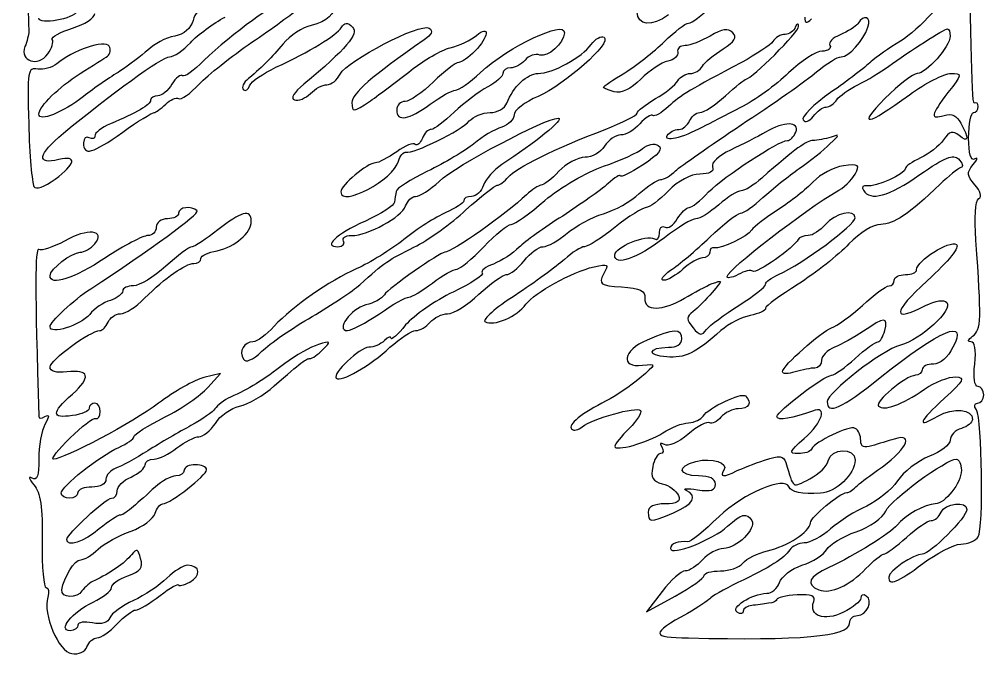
# Model space of a CAD drawing. Extents: x 0 to 69.4, y 0 to 30.3.
# Drawn here: x 47.441 to 50.436, y 16.092 to 18.066 of the extents above; entities that cross this region are included whole.
import ezdxf

# ---------------------------------------------------------------- set-up
doc = ezdxf.new("R2010")
doc.units = 0
doc.header["$MEASUREMENT"] = 0
doc.layers.get('0').update_dxf_attribs({"linetype": 'CONTINUOUS'})

msp = doc.modelspace()

# ---------------------------------------------------------------- linework, layer by layer
at = {"color": 0, "linetype": 'CONTINUOUS'}
for p, q in [((50.0451, 18.0518), (50.0451, 18.0518)), ((49.7587, 17.715), (49.7587, 17.715)), ((47.936, 17.4633), (47.936, 17.4633)), ((48.0663, 16.965), (48.0142, 16.9529)), ((48.0262, 16.9217), (48.0663, 16.965)), ((49.4375, 16.2881), (49.3889, 16.2256)), ((49.3889, 16.2256), (49.4775, 16.2742))]:
    msp.add_line(p, q, dxfattribs=at)
for points in [[(50.4063, 17.8053), (50.3889, 17.7949), (50.3889, 18.9857), (50.4044, 19.0012)], [(47.4413, 18.7547), (47.4517, 18.5343), (47.4707, 18.05), (47.4707, 18.0275)], [(50.3315, 18.1646), (50.3315, 18.1386), (50.2343, 18.0326), (50.1771, 17.9979)], [(48.2728, 18.1229), (48.2415, 18.1229), (48.1026, 18.0222), (48.0142, 17.9372)], [(48.4221, 18.1178), (48.4221, 18.0812), (48.3978, 18.0587), (48.3474, 18.0465)], [(47.62, 18.09), (47.6114, 18.0674), (47.5019, 18.0465), (47.5019, 18.0692)], [(48.0142, 18.1004), (48.0003, 18.1004), (47.9864, 18.0831), (47.9811, 18.0622)], [(48.1635, 17.9944), (48.2258, 18.0361), (48.2918, 18.0847), (48.311, 18.1021)], [(49.4567, 18.0796), (49.4063, 18.0414), (49.3594, 18.0465), (49.3594, 18.0882)], [(49.5192, 18.0535), (49.5296, 18.0535), (49.5608, 18.0778), (49.5886, 18.1056)], [(47.6061, 18.0379), (47.6443, 18.05), (47.6756, 18.0692), (47.6756, 18.0831)], [(47.9811, 18.0622), (47.9742, 18.0379), (47.9533, 18.0187), (47.9239, 18.0136)], [(47.9725, 17.9928), (47.995, 18.0171), (48.0436, 18.0535), (48.0801, 18.0726)], [(48.4411, 18.0396), (48.4515, 18.0569), (48.4603, 18.0569), (48.4758, 18.0414)], [(48.8733, 17.9007), (48.9636, 17.9824), (49.1354, 18.0639), (49.1337, 18.024)], [(49.8803, 18.0726), (49.8803, 18.0518), (49.8854, 18.0518), (49.9011, 18.0674)], [(50.0764, 18.0414), (50.0885, 18.0726), (50.0625, 18.0831), (50.0451, 18.0518)], [(47.4707, 18.0275), (47.4707, 18.0187), (47.4656, 17.9962), (47.4586, 17.9806)], [(47.5436, 18.0032), (47.5401, 18.0101), (47.5679, 18.0257), (47.6061, 18.0379)], [(48.2381, 17.9164), (48.3439, 17.965), (48.4256, 18.0153), (48.4411, 18.0396)], [(48.3474, 18.0465), (48.3214, 18.0414), (48.2814, 18.0153), (48.2606, 17.9893)], [(48.4758, 18.0414), (48.4967, 18.0206), (48.4568, 17.9736), (48.3249, 17.8643)], [(48.4376, 17.8956), (48.4603, 17.9372), (48.6858, 18.0553), (48.7136, 18.0379)], [(48.7136, 18.0379), (48.7275, 18.0292), (48.7224, 18.0187), (48.6981, 18.0014)], [(48.8613, 18.0153), (48.9029, 18.0518), (48.8994, 18.0101), (48.856, 17.9667)], [(49.4444, 17.9962), (49.4757, 18.0275), (49.5104, 18.0535), (49.5192, 18.0535)], [(49.6563, 18.024), (49.6424, 18.0379), (49.6233, 18.0361), (49.5868, 18.0136)], [(49.6979, 17.8799), (49.7153, 17.8799), (49.8629, 18.0275), (49.8611, 18.0431)], [(49.8507, 18.0414), (49.8472, 18.0292), (49.8317, 18.0187), (49.8194, 18.0187)], [(49.8611, 18.0431), (49.8611, 18.0535), (49.856, 18.0535), (49.8507, 18.0414)], [(50.0451, 18.0518), (50.0382, 18.0431), (50.0139, 18.0275), (49.9896, 18.0171)], [(49.9931, 17.9493), (50.0174, 17.9493), (50.0608, 17.9979), (50.0764, 18.0414)], [(50.1406, 17.9199), (50.2031, 17.965), (50.3142, 18.0361), (50.3229, 18.0361)], [(50.3229, 18.0361), (50.3281, 18.0361), (50.3315, 18.0257), (50.3315, 18.0136)], [(47.5297, 17.9581), (47.5419, 17.9754), (47.5489, 17.9962), (47.5436, 18.0032)], [(47.7207, 17.9824), (47.7068, 18.0032), (47.6061, 17.9685), (47.5575, 17.9268)], [(47.9239, 18.0136), (47.8961, 18.0083), (47.8596, 17.9893), (47.8406, 17.9701)], [(48.6981, 18.0014), (48.5349, 17.8886), (48.4742, 17.8347), (48.4742, 17.8069)], [(48.7796, 17.9771), (48.8074, 17.984), (48.8439, 18.0014), (48.8613, 18.0153)], [(49.2569, 18.0101), (49.2831, 17.9928), (49.1354, 17.8625), (49.0522, 17.8261)], [(49.1337, 18.024), (49.1319, 17.991), (49.0817, 17.9458), (49.0574, 17.9546)], [(49.2171, 17.9875), (49.2292, 18.0049), (49.2483, 18.0153), (49.2569, 18.0101)], [(49.5868, 18.0136), (49.559, 17.9979), (49.5243, 17.984), (49.5087, 17.984)], [(49.6268, 17.9736), (49.6632, 17.9962), (49.6701, 18.0101), (49.6563, 18.024)], [(49.8194, 18.0187), (49.8056, 18.0187), (49.7882, 18.0083), (49.7813, 17.9962)], [(49.9896, 18.0171), (49.9671, 18.0083), (49.9532, 17.9944), (49.9583, 17.984)], [(50.1771, 17.9979), (50.1424, 17.9771), (50.1024, 17.9476), (50.085, 17.9337)], [(50.3315, 18.0136), (50.3315, 17.9806), (50.2569, 17.8972), (50.2292, 17.8972)], [(47.4586, 17.9806), (47.4413, 17.9354), (47.5003, 17.9164), (47.5297, 17.9581)], [(47.7156, 17.9511), (47.7242, 17.9581), (47.726, 17.9719), (47.7207, 17.9824)], [(47.8406, 17.9701), (47.8214, 17.9528), (47.7815, 17.9233), (47.7538, 17.9042)], [(47.9082, 17.9493), (47.9221, 17.9493), (47.9499, 17.9685), (47.9725, 17.9928)], [(48.0003, 17.8643), (48.0262, 17.8921), (48.101, 17.9511), (48.1635, 17.9944)], [(48.2606, 17.9893), (48.2224, 17.9442), (48.2015, 17.9233), (48.1531, 17.8817)], [(48.6581, 17.9076), (48.6981, 17.9389), (48.7518, 17.9701), (48.7796, 17.9771)], [(48.856, 17.9667), (48.8369, 17.9476), (48.8143, 17.9319), (48.8057, 17.9319)], [(49.0522, 17.8972), (49.0956, 17.8972), (49.1893, 17.9476), (49.2171, 17.9875)], [(49.3212, 17.899), (49.356, 17.9215), (49.4115, 17.965), (49.4444, 17.9962)], [(49.5087, 17.984), (49.4931, 17.984), (49.4826, 17.9754), (49.4861, 17.9632)], [(49.5625, 17.9199), (49.5694, 17.9319), (49.599, 17.9562), (49.6268, 17.9736)], [(49.7813, 17.9962), (49.7743, 17.9858), (49.7292, 17.9562), (49.684, 17.9319)], [(49.934, 17.9667), (49.9167, 17.9667), (49.8681, 17.9354), (49.8299, 17.899)], [(49.9583, 17.984), (49.9636, 17.9754), (49.9532, 17.9667), (49.934, 17.9667)], [(47.5783, 17.7115), (47.7242, 17.8331), (47.8857, 17.9493), (47.9082, 17.9493)], [(47.6304, 17.8972), (47.6686, 17.9215), (47.7068, 17.9458), (47.7156, 17.9511)], [(48.0142, 17.9372), (47.9829, 17.906), (47.9533, 17.8851), (47.9482, 17.8903)], [(49.0122, 17.9389), (49.0001, 17.925), (48.9793, 17.9146), (48.9671, 17.9146)], [(49.0574, 17.9546), (49.0435, 17.9597), (49.0226, 17.9528), (49.0122, 17.9389)], [(49.4861, 17.9632), (49.4879, 17.9528), (49.474, 17.9389), (49.4549, 17.9354)], [(49.9167, 17.9025), (49.9479, 17.9285), (49.9826, 17.9493), (49.9931, 17.9493)], [(47.4985, 17.9111), (47.4672, 17.9164), (47.4656, 17.906), (47.4707, 17.7411)], [(47.5575, 17.9268), (47.5436, 17.9164), (47.5158, 17.9076), (47.4985, 17.9111)], [(48.1565, 17.859), (48.1617, 17.8729), (48.1981, 17.8972), (48.2381, 17.9164)], [(48.5314, 17.8122), (48.561, 17.8331), (48.6182, 17.8764), (48.6581, 17.9076)], [(48.8057, 17.9319), (48.7969, 17.9319), (48.7606, 17.9042), (48.7275, 17.8712)], [(48.9671, 17.9146), (48.9532, 17.9146), (48.9428, 17.9076), (48.9428, 17.8972)], [(49.4549, 17.9354), (49.4358, 17.9319), (49.3976, 17.906), (49.3715, 17.8799)], [(49.684, 17.9319), (49.5261, 17.8486), (49.4949, 17.8296), (49.4567, 17.7949)], [(49.5243, 17.8972), (49.5382, 17.8972), (49.5556, 17.9076), (49.5625, 17.9199)], [(50.085, 17.9337), (50.0694, 17.9181), (50.0139, 17.8747), (49.9601, 17.8382)], [(50.0451, 17.8625), (50.0746, 17.8764), (50.1163, 17.9025), (50.1406, 17.9199)], [(47.5019, 17.7706), (47.5038, 17.7965), (47.5628, 17.8539), (47.6304, 17.8972)], [(47.7538, 17.9042), (47.7242, 17.8868), (47.6739, 17.8521), (47.6408, 17.8261)], [(47.9482, 17.8903), (47.9429, 17.8956), (47.9274, 17.8851), (47.9151, 17.8643)], [(48.1531, 17.8817), (48.1374, 17.8694), (48.1304, 17.8539), (48.1374, 17.8469)], [(48.396, 17.8625), (48.4099, 17.8625), (48.429, 17.8764), (48.4376, 17.8956)], [(48.7953, 17.8451), (48.8057, 17.8451), (48.8404, 17.8694), (48.8733, 17.9007)], [(48.9428, 17.8972), (48.9428, 17.8886), (48.9219, 17.8694), (48.896, 17.8556)], [(48.955, 17.8053), (48.974, 17.8556), (49.0192, 17.8972), (49.0522, 17.8972)], [(49.2553, 17.8539), (49.2553, 17.8574), (49.2847, 17.8782), (49.3212, 17.899)], [(49.3715, 17.8799), (49.3403, 17.8486), (49.3108, 17.8347), (49.2882, 17.84)], [(49.4861, 17.8747), (49.4931, 17.8868), (49.5104, 17.8972), (49.5243, 17.8972)], [(49.6337, 17.8278), (49.665, 17.8574), (49.6944, 17.8799), (49.6979, 17.8799)], [(49.8299, 17.899), (49.7917, 17.8625), (49.724, 17.8122), (49.6806, 17.7914)], [(49.6824, 17.7376), (49.7796, 17.8018), (49.8854, 17.8747), (49.9167, 17.9025)], [(50.2292, 17.8972), (50.2169, 17.8972), (50.1718, 17.8625), (50.1285, 17.8192)], [(50.2049, 17.8312), (50.2551, 17.8678), (50.3125, 17.8972), (50.3333, 17.8972)], [(50.3333, 17.8972), (50.3697, 17.8972), (50.3697, 17.8956), (50.3246, 17.8382)], [(47.9151, 17.8643), (47.9031, 17.8435), (47.8839, 17.8278), (47.8718, 17.8278)], [(47.936, 17.8192), (47.9429, 17.8139), (47.9725, 17.8347), (48.0003, 17.8643)], [(48.1374, 17.8469), (48.1443, 17.8417), (48.1531, 17.8469), (48.1565, 17.859)], [(48.3249, 17.8643), (48.2936, 17.8382), (48.2832, 17.8192), (48.2953, 17.8157)], [(48.3457, 17.8347), (48.3596, 17.8504), (48.3839, 17.8625), (48.396, 17.8625)], [(48.7275, 17.8712), (48.6928, 17.8382), (48.6529, 17.8104), (48.639, 17.8104)], [(48.896, 17.8556), (48.8682, 17.8417), (48.8231, 17.8053), (48.7918, 17.7775)], [(49.2882, 17.84), (49.2708, 17.8451), (49.2553, 17.8521), (49.2553, 17.8539)], [(49.4167, 17.8192), (49.4462, 17.8365), (49.4792, 17.8608), (49.4861, 17.8747)], [(49.9792, 17.8157), (49.9861, 17.8261), (50.0174, 17.8486), (50.0451, 17.8625)], [(47.6408, 17.8261), (47.5767, 17.7757), (47.5019, 17.7462), (47.5019, 17.7706)], [(47.8718, 17.8278), (47.8596, 17.8278), (47.8492, 17.8226), (47.8492, 17.8139)], [(47.8961, 17.8018), (47.91, 17.8157), (47.9274, 17.8243), (47.936, 17.8192)], [(48.2953, 17.8157), (48.3075, 17.8104), (48.33, 17.8208), (48.3457, 17.8347)], [(48.7171, 17.8018), (48.7501, 17.8261), (48.7849, 17.8451), (48.7953, 17.8451)], [(49.0522, 17.8261), (49.0106, 17.8087), (48.9775, 17.7826), (48.9775, 17.7687)], [(49.3594, 17.774), (49.3594, 17.781), (49.3854, 17.8), (49.4167, 17.8192)], [(49.5539, 17.7757), (49.5678, 17.7757), (49.6025, 17.8), (49.6337, 17.8278)], [(49.9601, 17.8382), (49.9081, 17.8018), (49.8681, 17.7618), (49.875, 17.7532)], [(50.1285, 17.8192), (50.04, 17.7289), (50.0729, 17.7342), (50.2049, 17.8312)], [(50.3246, 17.8382), (50.2708, 17.7671), (50.269, 17.7532), (50.3125, 17.7671)], [(47.8492, 17.8139), (47.8492, 17.8), (47.804, 17.774), (47.7242, 17.7411)], [(47.8596, 17.7757), (47.8649, 17.7757), (47.8804, 17.7879), (47.8961, 17.8018)], [(48.4742, 17.8069), (48.4742, 17.7757), (48.4776, 17.7757), (48.5314, 17.8122)], [(48.639, 17.8104), (48.6251, 17.8104), (48.6131, 17.7983), (48.6131, 17.7844)], [(48.6131, 17.7844), (48.6131, 17.7462), (48.6511, 17.7532), (48.7171, 17.8018)], [(48.9029, 17.7757), (48.9254, 17.7757), (48.9497, 17.7896), (48.955, 17.8053)], [(49.4567, 17.7949), (49.434, 17.774), (49.4132, 17.7618), (49.4081, 17.7671)], [(49.6806, 17.7914), (49.6354, 17.7687), (49.5833, 17.7411), (49.5625, 17.7307)], [(49.9063, 17.7636), (49.9185, 17.781), (49.9358, 17.7931), (49.9462, 17.7931)], [(49.9462, 17.7931), (49.9567, 17.7931), (49.9722, 17.8035), (49.9792, 17.8157)], [(50.4044, 17.7757), (50.4114, 17.7757), (50.4183, 17.7844), (50.4183, 17.7949)], [(50.4183, 17.7949), (50.4183, 17.8035), (50.4132, 17.8087), (50.4063, 17.8053)], [(47.7624, 17.715), (47.8093, 17.7481), (47.8526, 17.7757), (47.8596, 17.7757)], [(48.7918, 17.7775), (48.7606, 17.7481), (48.7293, 17.7237), (48.7206, 17.7237)], [(48.7449, 17.5622), (48.7988, 17.6126), (49.0747, 17.7583), (49.1147, 17.7583)], [(48.8386, 17.7497), (48.8508, 17.7636), (48.8786, 17.7757), (48.9029, 17.7757)], [(48.9775, 17.7687), (48.9775, 17.7549), (48.9601, 17.7376), (48.9393, 17.7307)], [(49.1147, 17.7583), (49.1372, 17.7583), (49.04, 17.6786), (48.9393, 17.6143)], [(49.2604, 17.7237), (49.3143, 17.7446), (49.3594, 17.7671), (49.3594, 17.774)], [(49.4081, 17.7671), (49.4046, 17.7722), (49.3854, 17.7601), (49.3681, 17.7411)], [(49.5226, 17.7497), (49.5278, 17.7636), (49.5417, 17.7757), (49.5539, 17.7757)], [(49.875, 17.7532), (49.8819, 17.7428), (49.8942, 17.7481), (49.9063, 17.7636)], [(50.3125, 17.7671), (50.3368, 17.774), (50.3524, 17.7671), (50.3646, 17.7428)], [(50.3889, 17.6976), (50.3889, 17.7411), (50.3958, 17.7757), (50.4044, 17.7757)], [(47.4707, 17.7411), (47.4725, 17.6439), (47.4811, 17.5571), (47.4864, 17.5467)], [(47.7242, 17.7411), (47.6964, 17.7289), (47.6756, 17.7133), (47.6756, 17.7029)], [(48.6425, 17.6525), (48.665, 17.6474), (48.8143, 17.7203), (48.8386, 17.7497)], [(48.9393, 17.7307), (48.9168, 17.7237), (48.8786, 17.7011), (48.8525, 17.6786)], [(49.3681, 17.7411), (49.3507, 17.7219), (49.3247, 17.7064), (49.309, 17.7064)], [(49.5625, 17.7307), (49.4983, 17.696), (49.441, 17.6837), (49.4532, 17.7046)], [(49.4792, 17.5953), (49.4949, 17.6092), (49.5868, 17.6733), (49.6824, 17.7376)], [(49.4896, 17.7237), (49.5018, 17.7237), (49.5157, 17.7358), (49.5226, 17.7497)], [(49.8525, 17.715), (49.8646, 17.7481), (49.816, 17.7497), (49.7587, 17.715)], [(50.3646, 17.7428), (50.3906, 17.696), (50.3889, 17.6803), (50.3593, 17.7046)], [(47.5644, 17.63), (47.4933, 17.6126), (47.4985, 17.6456), (47.5783, 17.7115)], [(47.6408, 17.6821), (47.6408, 17.6404), (47.6669, 17.6474), (47.7624, 17.715)], [(47.6582, 17.6976), (47.6496, 17.7029), (47.6408, 17.696), (47.6408, 17.6821)], [(47.6756, 17.7029), (47.6756, 17.6942), (47.6686, 17.6925), (47.6582, 17.6976)], [(48.7206, 17.7237), (48.7101, 17.7237), (48.6981, 17.7115), (48.6928, 17.696)], [(48.9601, 17.5761), (48.9828, 17.6039), (49.1025, 17.6629), (49.2604, 17.7237)], [(49.309, 17.7064), (49.2935, 17.7064), (49.2708, 17.6907), (49.2587, 17.6717)], [(49.4532, 17.7046), (49.4601, 17.715), (49.4757, 17.7237), (49.4896, 17.7237)], [(49.7587, 17.715), (49.7344, 17.7011), (49.6858, 17.6768), (49.6493, 17.6594)], [(49.8264, 17.689), (49.8351, 17.689), (49.8456, 17.7011), (49.8525, 17.715)], [(49.9618, 17.6994), (49.9444, 17.6942), (49.9185, 17.689), (49.9063, 17.689)], [(49.9583, 17.6786), (49.9896, 17.7081), (49.9896, 17.7099), (49.9618, 17.6994)], [(50.3593, 17.7046), (50.3403, 17.7203), (50.3299, 17.7185), (50.3107, 17.6907)], [(50.4079, 17.6317), (50.3958, 17.6247), (50.3889, 17.6474), (50.3889, 17.6976)], [(48.6703, 17.6768), (48.665, 17.6837), (48.639, 17.6733), (48.6131, 17.6543)], [(48.6928, 17.696), (48.6858, 17.6803), (48.6772, 17.6717), (48.6703, 17.6768)], [(48.8525, 17.6786), (48.8265, 17.6578), (48.7622, 17.6196), (48.7085, 17.5935)], [(49.2587, 17.6717), (49.2465, 17.6525), (49.2188, 17.6369), (49.1979, 17.6369)], [(49.3768, 17.6647), (49.3924, 17.6768), (49.4132, 17.6821), (49.4254, 17.6733)], [(49.4254, 17.6733), (49.441, 17.6647), (49.4271, 17.6456), (49.3768, 17.6126)], [(49.5817, 17.5293), (49.6303, 17.5779), (49.7986, 17.689), (49.8264, 17.689)], [(49.9063, 17.689), (49.8854, 17.689), (49.8542, 17.6664), (49.7465, 17.5726)], [(49.8629, 17.6022), (49.8958, 17.6247), (49.9393, 17.6594), (49.9583, 17.6786)], [(50.3107, 17.6907), (50.2968, 17.6717), (50.2656, 17.6474), (50.2396, 17.6351)], [(47.5524, 17.5692), (47.6165, 17.6161), (47.6218, 17.6439), (47.5644, 17.63)], [(48.6131, 17.6543), (48.5853, 17.6351), (48.5575, 17.6196), (48.5471, 17.6196)], [(48.6182, 17.6247), (48.6235, 17.6421), (48.6339, 17.6543), (48.6425, 17.6525)], [(49.2553, 17.6092), (49.3074, 17.6265), (49.3629, 17.6525), (49.3768, 17.6647)], [(49.6493, 17.6594), (49.6129, 17.6421), (49.5886, 17.6196), (49.5938, 17.6074)], [(50.2378, 17.5831), (50.3142, 17.6369), (50.3419, 17.6474), (50.3576, 17.6317)], [(50.4028, 17.6143), (50.4167, 17.63), (50.4183, 17.6386), (50.4079, 17.6317)], [(48.4394, 17.5293), (48.4394, 17.4807), (48.6043, 17.5675), (48.6182, 17.6247)], [(48.5471, 17.6196), (48.5228, 17.6196), (48.4394, 17.5501), (48.4394, 17.5293)], [(48.9393, 17.6143), (48.915, 17.5987), (48.889, 17.5692), (48.8821, 17.5501)], [(49.0731, 17.5032), (49.1215, 17.5432), (49.2032, 17.5918), (49.2553, 17.6092)], [(49.1979, 17.6369), (49.1754, 17.6369), (49.1389, 17.6178), (49.1164, 17.5935)], [(49.3768, 17.6126), (49.3386, 17.5883), (49.3074, 17.5726), (49.3074, 17.5796)], [(49.5938, 17.6074), (49.599, 17.5918), (49.5851, 17.5849), (49.5539, 17.5849)], [(50, 17.6108), (49.9706, 17.6057), (49.9289, 17.5849), (49.9063, 17.5606)], [(50.0365, 17.5849), (50.0521, 17.6143), (50.0486, 17.6161), (50, 17.6108)], [(50.2396, 17.6351), (50.2135, 17.6231), (50.1926, 17.6092), (50.1926, 17.6022)], [(50.3576, 17.6317), (50.3697, 17.6196), (50.3732, 17.6074), (50.3646, 17.6057)], [(50.4079, 17.5518), (50.3836, 17.5796), (50.3819, 17.5883), (50.4028, 17.6143)], [(48.7085, 17.5935), (48.6564, 17.5675), (48.6113, 17.5397), (48.6113, 17.531)], [(49.1164, 17.5935), (49.0939, 17.5692), (49.0696, 17.5501), (49.0608, 17.5501)], [(49.3074, 17.5796), (49.3074, 17.5849), (49.29, 17.5744), (49.2692, 17.5553)], [(49.4324, 17.5675), (49.4428, 17.5675), (49.4636, 17.5796), (49.4792, 17.5953)], [(49.5539, 17.5849), (49.5261, 17.5849), (49.4879, 17.564), (49.4567, 17.5328)], [(49.75, 17.5119), (49.7796, 17.5379), (49.8299, 17.5796), (49.8629, 17.6022)], [(49.9775, 17.5293), (50, 17.5414), (50.0261, 17.5657), (50.0365, 17.5849)], [(50.0625, 17.5344), (50.0833, 17.4997), (50.1406, 17.5154), (50.2378, 17.5831)], [(50.1926, 17.6022), (50.1926, 17.5849), (50.1007, 17.5432), (50.0729, 17.5483)], [(50.3646, 17.6057), (50.3558, 17.6022), (50.3264, 17.5779), (50.3003, 17.5536)], [(47.4864, 17.5467), (47.4933, 17.5362), (47.5176, 17.5432), (47.5524, 17.5692)], [(48.6719, 17.5154), (48.6842, 17.5154), (48.7171, 17.5362), (48.7449, 17.5622)], [(48.8282, 17.4737), (48.8751, 17.5154), (48.9185, 17.5501), (48.9254, 17.5501)], [(48.8821, 17.5501), (48.8768, 17.531), (48.8594, 17.5154), (48.8456, 17.5154)], [(48.9254, 17.5501), (48.9324, 17.5501), (48.9481, 17.5622), (48.9601, 17.5761)], [(49.0608, 17.5501), (49.0539, 17.5501), (49.0331, 17.5362), (49.0157, 17.5206)], [(49.2692, 17.5553), (49.2465, 17.5344), (49.184, 17.4911), (49.1285, 17.4546)], [(49.3664, 17.524), (49.3924, 17.5483), (49.4219, 17.5675), (49.4324, 17.5675)], [(49.7465, 17.5726), (49.7222, 17.5501), (49.6928, 17.5328), (49.6824, 17.5328)], [(49.9063, 17.5606), (49.8854, 17.5379), (49.8368, 17.4997), (49.7969, 17.4737)], [(50.0729, 17.5483), (50.0608, 17.5501), (50.0556, 17.5449), (50.0625, 17.5344)], [(50.3003, 17.5536), (50.2031, 17.4599), (50.1563, 17.4286), (50.1163, 17.4286)], [(50.4201, 17.5085), (50.4306, 17.5154), (50.4271, 17.531), (50.4079, 17.5518)], [(48.6113, 17.531), (48.6096, 17.5224), (48.6078, 17.5067), (48.6061, 17.4981)], [(49.0157, 17.5206), (48.955, 17.4615), (48.7831, 17.3418), (48.7622, 17.3418)], [(49.2553, 17.4615), (49.29, 17.4719), (49.3403, 17.4997), (49.3664, 17.524)], [(49.4567, 17.5328), (49.4289, 17.5032), (49.3976, 17.4807), (49.3872, 17.4807)], [(49.5208, 17.4807), (49.5278, 17.4807), (49.5556, 17.5015), (49.5817, 17.5293)], [(49.6824, 17.5328), (49.6719, 17.5328), (49.6407, 17.5136), (49.6129, 17.4893)], [(49.6389, 17.2671), (49.6407, 17.2879), (49.8872, 17.4789), (49.9775, 17.5293)], [(47.9933, 17.4703), (47.976, 17.4876), (47.936, 17.4824), (47.936, 17.4633)], [(48.6061, 17.4981), (48.6061, 17.4876), (48.5644, 17.4615), (48.5158, 17.439)], [(48.6408, 17.4858), (48.646, 17.5015), (48.6599, 17.5154), (48.6719, 17.5154)], [(48.8212, 17.5015), (48.8212, 17.4946), (48.7953, 17.4789), (48.7657, 17.465)], [(48.8456, 17.5154), (48.8317, 17.5154), (48.8212, 17.5101), (48.8212, 17.5015)], [(48.9689, 17.4286), (48.9793, 17.4286), (49.0261, 17.4615), (49.0731, 17.5032)], [(49.6129, 17.4893), (49.5851, 17.465), (49.5539, 17.446), (49.5417, 17.446)], [(49.6806, 17.4633), (49.691, 17.4633), (49.7222, 17.4858), (49.75, 17.5119)], [(50.4114, 17.38), (50.4063, 17.4494), (50.4097, 17.5015), (50.4201, 17.5085)], [(47.6635, 17.2289), (47.8475, 17.3487), (48.0019, 17.4615), (47.9933, 17.4703)], [(47.936, 17.4633), (47.936, 17.4546), (47.9204, 17.446), (47.9012, 17.446)], [(48.1617, 17.439), (48.1617, 17.4772), (48.1288, 17.4685), (48.0575, 17.4112)], [(48.4724, 17.3939), (48.5244, 17.3939), (48.6286, 17.4511), (48.6408, 17.4858)], [(48.7657, 17.465), (48.7344, 17.4511), (48.6754, 17.4147), (48.6356, 17.3817)], [(48.6668, 17.3574), (48.7101, 17.38), (48.7831, 17.4303), (48.8282, 17.4737)], [(49.1424, 17.4008), (49.1685, 17.4233), (49.2188, 17.4511), (49.2553, 17.4615)], [(49.3872, 17.4807), (49.3768, 17.4807), (49.3333, 17.4529), (49.2917, 17.4199)], [(49.4844, 17.446), (49.4965, 17.465), (49.5122, 17.4807), (49.5208, 17.4807)], [(49.5851, 17.3886), (49.6285, 17.4303), (49.6719, 17.4633), (49.6806, 17.4633)], [(49.7969, 17.4737), (49.7587, 17.4494), (49.7222, 17.4217), (49.7153, 17.4112)], [(50.0365, 17.4494), (50.0365, 17.4772), (49.974, 17.4633), (49.9444, 17.4286)], [(47.9012, 17.446), (47.8822, 17.446), (47.8665, 17.4337), (47.8665, 17.4199)], [(48.0558, 17.3469), (48.1114, 17.3592), (48.1617, 17.4008), (48.1617, 17.439)], [(48.5158, 17.439), (48.4221, 17.3956), (48.3839, 17.3592), (48.4307, 17.3592)], [(48.8837, 17.3592), (48.9203, 17.3974), (48.9585, 17.4286), (48.9689, 17.4286)], [(49.1285, 17.4546), (49.0731, 17.4199), (49.0106, 17.3747), (48.9932, 17.3574)], [(49.5417, 17.446), (49.5313, 17.446), (49.4861, 17.4199), (49.4444, 17.3869)], [(49.4462, 17.4199), (49.4549, 17.4147), (49.4722, 17.4251), (49.4844, 17.446)], [(49.7986, 17.2724), (49.875, 17.3071), (50.0365, 17.4268), (50.0365, 17.4494)], [(49.9444, 17.4286), (49.9289, 17.4094), (49.9046, 17.3939), (49.8907, 17.3939)], [(50.1163, 17.4286), (50.0919, 17.4286), (50.0521, 17.4025), (50.0174, 17.3678)], [(47.6756, 17.3678), (47.7121, 17.4112), (47.6531, 17.4182), (47.5818, 17.3765)], [(47.8665, 17.4199), (47.8665, 17.406), (47.8544, 17.3939), (47.8406, 17.3939)], [(48.0575, 17.4112), (48.0211, 17.3835), (47.9846, 17.3592), (47.9776, 17.3592)], [(49.0678, 17.3592), (49.0817, 17.3592), (49.1147, 17.3782), (49.1424, 17.4008)], [(49.2917, 17.4199), (49.25, 17.3869), (49.2067, 17.3592), (49.1962, 17.3592)], [(49.29, 17.3331), (49.29, 17.3574), (49.3889, 17.399), (49.4132, 17.3835)], [(49.4132, 17.3835), (49.4219, 17.3782), (49.4289, 17.3869), (49.4289, 17.4025)], [(49.4289, 17.4025), (49.4289, 17.4182), (49.4358, 17.4251), (49.4462, 17.4199)], [(49.7153, 17.4112), (49.7032, 17.3904), (49.6199, 17.3522), (49.599, 17.3557)], [(47.5818, 17.3765), (47.5454, 17.3574), (47.5107, 17.3453), (47.5019, 17.3504)], [(47.6304, 17.3418), (47.6426, 17.3418), (47.6635, 17.3539), (47.6756, 17.3678)], [(47.8406, 17.3939), (47.8249, 17.3939), (47.7658, 17.3626), (47.7086, 17.3244)], [(48.4307, 17.3592), (48.4464, 17.3592), (48.4533, 17.3678), (48.4481, 17.3765)], [(48.4481, 17.3765), (48.4429, 17.3869), (48.4533, 17.3939), (48.4724, 17.3939)], [(48.6356, 17.3817), (48.5957, 17.3504), (48.5297, 17.3087), (48.4897, 17.2914)], [(49.4444, 17.3869), (49.3576, 17.321), (49.29, 17.2983), (49.29, 17.3331)], [(49.4636, 17.2862), (49.4879, 17.3018), (49.5435, 17.3487), (49.5851, 17.3886)], [(49.8594, 17.3817), (49.849, 17.3574), (49.7292, 17.274), (49.7188, 17.2828)], [(49.8907, 17.3939), (49.8768, 17.3939), (49.8629, 17.3886), (49.8594, 17.3817)], [(50.0174, 17.3678), (49.9844, 17.3331), (49.9132, 17.2775), (49.8594, 17.2428)], [(50.2274, 17.2879), (50.2274, 17.3157), (50.3299, 17.38), (50.3507, 17.3661)], [(50.401, 17.0814), (50.4288, 17.0987), (50.4288, 17.1351), (50.4114, 17.38)], [(47.5019, 17.3504), (47.4899, 17.3574), (47.4899, 17.2289), (47.5019, 16.8331)], [(47.5367, 17.2689), (47.5367, 17.2897), (47.6044, 17.3418), (47.6304, 17.3418)], [(47.9776, 17.3592), (47.969, 17.3592), (47.9325, 17.3314), (47.8961, 17.2983)], [(48.0054, 17.3226), (48.0054, 17.3314), (48.0281, 17.3418), (48.0558, 17.3469)], [(48.4985, 17.2411), (48.5749, 17.3106), (48.5887, 17.3192), (48.6668, 17.3574)], [(48.7622, 17.3418), (48.7467, 17.3418), (48.5869, 17.2289), (48.5749, 17.2099)], [(48.8004, 17.2897), (48.8092, 17.2897), (48.8474, 17.321), (48.8837, 17.3592)], [(48.9932, 17.3574), (48.974, 17.3383), (48.9393, 17.3157), (48.9133, 17.3053)], [(49.0087, 17.3157), (49.0279, 17.34), (49.0539, 17.3592), (49.0678, 17.3592)], [(49.1962, 17.3592), (49.1858, 17.3592), (49.1581, 17.3418), (49.1337, 17.3192)], [(49.5851, 17.3418), (49.5851, 17.3331), (49.5747, 17.3244), (49.5625, 17.3244)], [(49.599, 17.3557), (49.5903, 17.3574), (49.5851, 17.3522), (49.5851, 17.3418)], [(50.3507, 17.3661), (50.3628, 17.3592), (50.3281, 17.3157), (50.2604, 17.2532)], [(47.7086, 17.3244), (47.6114, 17.2601), (47.5367, 17.2358), (47.5367, 17.2689)], [(47.9829, 17.3071), (47.995, 17.3071), (48.0054, 17.314), (48.0054, 17.3226)], [(48.9532, 17.2724), (48.9654, 17.2724), (48.9897, 17.2914), (49.0087, 17.3157)], [(49.1337, 17.3192), (49.1094, 17.2983), (49.0418, 17.2481), (48.981, 17.2081)], [(49.5625, 17.3244), (49.5504, 17.3244), (49.5226, 17.3087), (49.5018, 17.2897)], [(47.8961, 17.2983), (47.8596, 17.2654), (47.8144, 17.2376), (47.7954, 17.2376)], [(47.8301, 17.1994), (47.8961, 17.2636), (47.9568, 17.3071), (47.9829, 17.3071)], [(48.4897, 17.2914), (48.4012, 17.2515), (48.2918, 17.1751), (48.2328, 17.1126)], [(48.724, 17.2462), (48.7553, 17.2706), (48.79, 17.2897), (48.8004, 17.2897)], [(48.9133, 17.3053), (48.889, 17.2967), (48.8733, 17.2844), (48.8786, 17.2775)], [(49.014, 17.1803), (49.0418, 17.2168), (49.1563, 17.281), (49.2257, 17.2967)], [(49.2257, 17.2967), (49.2708, 17.3071), (49.2726, 17.3053), (49.2553, 17.274)], [(49.4428, 17.255), (49.4306, 17.255), (49.4393, 17.2689), (49.4636, 17.2862)], [(49.5018, 17.2897), (49.481, 17.2706), (49.4549, 17.255), (49.4428, 17.255)], [(49.7188, 17.2828), (49.7136, 17.2879), (49.6928, 17.2844), (49.6736, 17.2724)], [(50.1926, 17.2724), (50.2118, 17.2724), (50.2274, 17.2793), (50.2274, 17.2879)], [(48.8786, 17.2775), (48.8856, 17.2724), (48.8439, 17.2446), (48.7883, 17.2185)], [(48.8682, 17.2115), (48.9029, 17.2446), (48.9428, 17.2724), (48.9532, 17.2724)], [(49.2553, 17.274), (49.2396, 17.2428), (49.2449, 17.2393), (49.3108, 17.2342)], [(49.5921, 17.2446), (49.6268, 17.2567), (49.6268, 17.2567), (49.5921, 17.2168)], [(49.6736, 17.2724), (49.6528, 17.2619), (49.6372, 17.2601), (49.6389, 17.2671)], [(49.7587, 17.2428), (49.7587, 17.2497), (49.7761, 17.2636), (49.7986, 17.2724)], [(50.1424, 17.2376), (50.151, 17.2376), (50.1579, 17.2462), (50.1579, 17.255)], [(50.2604, 17.2532), (50.151, 17.1543), (50.1493, 17.1212), (50.2551, 17.1768)], [(50.1579, 17.255), (50.1579, 17.2654), (50.1736, 17.2724), (50.1926, 17.2724)], [(47.5367, 17.1108), (47.5367, 17.1247), (47.6096, 17.1942), (47.6635, 17.2289)], [(47.7624, 17.2219), (47.7624, 17.2133), (47.745, 17.1994), (47.7242, 17.1925)], [(47.7954, 17.2376), (47.7781, 17.2376), (47.7624, 17.2307), (47.7624, 17.2219)], [(48.3508, 17.1421), (48.4117, 17.1786), (48.4776, 17.2219), (48.4985, 17.2411)], [(48.7883, 17.2185), (48.7328, 17.1925), (48.6668, 17.1456), (48.6408, 17.1161)], [(48.6511, 17.2029), (48.6599, 17.2029), (48.6928, 17.2219), (48.724, 17.2462)], [(49.3108, 17.2342), (49.3699, 17.2307), (49.3854, 17.2219), (49.3837, 17.1994)], [(49.5069, 17.1994), (49.5365, 17.2168), (49.5747, 17.2376), (49.5921, 17.2446)], [(49.6754, 17.1768), (49.7222, 17.2064), (49.7587, 17.2342), (49.7587, 17.2428)], [(49.8594, 17.2428), (49.8039, 17.2081), (49.7587, 17.1751), (49.7587, 17.1682)], [(50.059, 17.1768), (50.0954, 17.2099), (50.1319, 17.2376), (50.1424, 17.2376)], [(47.7242, 17.1925), (47.7033, 17.1872), (47.6739, 17.1664), (47.66, 17.149)], [(47.7554, 17.1508), (47.7711, 17.1508), (47.804, 17.1717), (47.8301, 17.1994)], [(48.5749, 17.2099), (48.5679, 17.1976), (48.5418, 17.1837), (48.5175, 17.1786)], [(48.5592, 17.1508), (48.6008, 17.1803), (48.6425, 17.2029), (48.6511, 17.2029)], [(48.771, 17.1508), (48.79, 17.1508), (48.8335, 17.1786), (48.8682, 17.2115)], [(48.981, 17.2081), (48.9203, 17.1699), (48.8786, 17.1317), (48.8872, 17.1265)], [(49.3837, 17.1994), (49.3803, 17.1578), (49.4393, 17.1594), (49.5069, 17.1994)], [(49.5921, 17.2168), (49.5747, 17.196), (49.5469, 17.1682), (49.5331, 17.1578)], [(50.2551, 17.1768), (50.2882, 17.1925), (50.3107, 17.196), (50.3211, 17.1856)], [(48.5175, 17.1786), (48.4707, 17.1664), (48.4221, 17.0987), (48.4603, 17.0987)], [(48.8872, 17.1265), (48.9133, 17.1108), (48.9879, 17.1421), (49.014, 17.1803)], [(49.5747, 17.1022), (49.5851, 17.1143), (49.6303, 17.149), (49.6754, 17.1768)], [(49.7587, 17.1682), (49.7587, 17.1612), (49.7379, 17.1508), (49.7101, 17.1456)], [(49.9636, 17.1074), (49.9792, 17.1126), (50.0226, 17.1439), (50.059, 17.1768)], [(50.3211, 17.1856), (50.3419, 17.1647), (50.2396, 17.0692), (50.1771, 17.0536)], [(47.66, 17.149), (47.6304, 17.1143), (47.5367, 17.0849), (47.5367, 17.1108)], [(47.7172, 17.1247), (47.7225, 17.1386), (47.7399, 17.1508), (47.7554, 17.1508)], [(48.1946, 17.0344), (48.2189, 17.0587), (48.2901, 17.1074), (48.3508, 17.1421)], [(48.4603, 17.0987), (48.4724, 17.0987), (48.5175, 17.1231), (48.5592, 17.1508)], [(48.7171, 17.1247), (48.7293, 17.1386), (48.7536, 17.1508), (48.771, 17.1508)], [(49.5331, 17.1578), (49.5122, 17.1404), (49.5122, 17.1335), (49.5331, 17.1074)], [(49.7101, 17.1456), (49.684, 17.1404), (49.6442, 17.1196), (49.6199, 17.0987)], [(50.1285, 17.0987), (50.1389, 17.1421), (50.1285, 17.1421), (50.0625, 17.0969)], [(50.1146, 16.9529), (50.3038, 17.1039), (50.3889, 17.1386), (50.3403, 17.0467)], [(47.5367, 16.9858), (47.5367, 17.0067), (47.6617, 17.0987), (47.6913, 17.0987)], [(47.6913, 17.0987), (47.6999, 17.0987), (47.7103, 17.1108), (47.7172, 17.1247)], [(48.2328, 17.1126), (48.2085, 17.0849), (48.179, 17.064), (48.1669, 17.064)], [(48.5922, 17.0467), (48.6235, 17.0744), (48.6599, 17.0987), (48.6719, 17.0987)], [(48.6408, 17.1161), (48.6165, 17.0865), (48.5957, 17.0675), (48.5957, 17.0744)], [(48.6719, 17.0987), (48.6858, 17.0987), (48.705, 17.1108), (48.7171, 17.1247)], [(49.4983, 17.0726), (49.4983, 17.1057), (49.474, 17.1057), (49.3907, 17.0692)], [(49.6199, 17.0987), (49.5417, 17.0293), (49.5069, 17.0119), (49.4514, 17.0171)], [(49.5331, 17.1074), (49.5539, 17.0831), (49.5608, 17.0814), (49.5747, 17.1022)], [(49.8108, 16.9703), (49.8108, 16.9893), (49.9306, 17.0953), (49.9636, 17.1074)], [(50.1076, 17.064), (50.1146, 17.064), (50.1232, 17.0796), (50.1285, 17.0987)], [(48.5957, 17.0744), (48.5957, 17.0831), (48.5869, 17.0796), (48.5749, 17.0675)], [(49.3907, 17.0692), (49.3143, 17.0362), (49.3056, 16.9824), (49.3768, 16.9911)], [(49.4567, 17.0467), (49.4826, 17.0467), (49.4983, 17.0571), (49.4983, 17.0726)], [(50.0625, 17.0969), (50.0347, 17.0779), (49.9931, 17.0553), (49.9722, 17.0467)], [(50.3958, 17.064), (50.3836, 17.064), (50.3871, 17.071), (50.401, 17.0814)], [(48.1669, 17.064), (48.1392, 17.064), (48.1218, 17.0344), (48.1374, 17.0101)], [(48.37, 17.0553), (48.3457, 17.0483), (48.2988, 17.0224), (48.2658, 16.9962)], [(48.3439, 17.0119), (48.3508, 17.0119), (48.3682, 17.024), (48.3839, 17.0397)], [(48.3839, 17.0397), (48.4099, 17.0657), (48.4082, 17.0675), (48.37, 17.0553)], [(48.5262, 17.0467), (48.4985, 17.0467), (48.4117, 16.965), (48.4256, 16.9511)], [(48.4256, 16.9511), (48.4394, 16.9372), (48.5314, 16.9893), (48.5922, 17.0467)], [(48.5749, 17.0675), (48.5626, 17.0553), (48.5418, 17.0467), (48.5262, 17.0467)], [(49.4514, 17.0171), (49.3889, 17.0206), (49.3924, 17.0467), (49.4567, 17.0467)], [(49.9722, 17.0467), (49.9497, 17.0379), (49.9324, 17.0189), (49.9324, 17.0067)], [(50.1771, 17.0536), (50.1197, 17.0379), (49.9497, 16.906), (49.9497, 16.8782)], [(50.0365, 17.0119), (50.0676, 17.0414), (50.1007, 17.064), (50.1076, 17.064)], [(50.3403, 17.0467), (50.3246, 17.0154), (50.3003, 16.9946), (50.2794, 16.9946)], [(50.4079, 16.9946), (50.4132, 17.0397), (50.4079, 17.064), (50.3958, 17.064)], [(48.1374, 17.0101), (48.1443, 16.9981), (48.1651, 17.0067), (48.1946, 17.0344)], [(48.2328, 16.9268), (48.3179, 17.0015), (48.3318, 17.0119), (48.3439, 17.0119)], [(49.9636, 16.9599), (49.9722, 16.9599), (50.0053, 16.9842), (50.0365, 17.0119)], [(47.5887, 16.9703), (47.5558, 16.9668), (47.5367, 16.9719), (47.5367, 16.9858)], [(47.6061, 16.9008), (47.6651, 16.9546), (47.66, 16.9789), (47.5887, 16.9703)], [(48.2658, 16.9962), (48.1981, 16.9442), (48.1531, 16.9164), (48.0975, 16.8921)], [(49.3768, 16.9911), (49.4201, 16.9962), (49.4201, 16.9946), (49.3681, 16.9511)], [(49.9115, 16.9824), (49.8993, 16.9824), (49.8715, 16.9772), (49.8507, 16.9703)], [(49.9324, 17.0067), (49.9324, 16.9928), (49.9219, 16.9824), (49.9115, 16.9824)], [(50.2794, 16.9946), (50.2604, 16.9946), (50.2447, 16.9876), (50.2447, 16.9772)], [(50.4183, 16.9251), (50.4063, 16.9251), (50.4028, 16.9529), (50.4079, 16.9946)], [(48.0142, 16.9529), (47.9864, 16.946), (47.9221, 16.9094), (47.8735, 16.8731)], [(49.3681, 16.9511), (49.3403, 16.9268), (49.2935, 16.8956), (49.2639, 16.88)], [(49.7935, 16.8314), (49.7951, 16.8487), (49.941, 16.9599), (49.9636, 16.9599)], [(49.8507, 16.9703), (49.8282, 16.9633), (49.8108, 16.9633), (49.8108, 16.9703)], [(49.9497, 16.8782), (49.9497, 16.8365), (49.9931, 16.8557), (50.1146, 16.9529)], [(50.2239, 16.9599), (50.1926, 16.9581), (50.0954, 16.8765), (50.1093, 16.8643)], [(50.2447, 16.9772), (50.2447, 16.9685), (50.2343, 16.9599), (50.2239, 16.9599)], [(50.2517, 16.9164), (50.2847, 16.939), (50.3281, 16.9564), (50.3489, 16.9546)], [(50.3489, 16.9546), (50.3785, 16.9529), (50.375, 16.9442), (50.3142, 16.8886)], [(47.8926, 16.8296), (47.9447, 16.8557), (48.0054, 16.8974), (48.0262, 16.9217)], [(48.1253, 16.8643), (48.1512, 16.8696), (48.1999, 16.8974), (48.2328, 16.9268)], [(50.4357, 16.899), (50.4357, 16.9129), (50.4271, 16.9251), (50.4183, 16.9251)], [(47.6061, 16.8349), (47.5401, 16.8244), (47.5401, 16.8435), (47.6061, 16.9008)], [(48.0975, 16.8921), (48.0783, 16.8835), (48.0558, 16.8661), (48.0489, 16.8557)], [(49.5643, 16.8331), (49.5817, 16.8592), (49.684, 16.9078), (49.6962, 16.8956)], [(49.6962, 16.8956), (49.7171, 16.8747), (49.7067, 16.8557), (49.6736, 16.8557)], [(50.1093, 16.8643), (50.125, 16.8469), (50.1806, 16.8678), (50.2517, 16.9164)], [(50.3142, 16.8886), (50.2326, 16.814), (50.2257, 16.7932), (50.2933, 16.8331)], [(50.4167, 16.8731), (50.4271, 16.8731), (50.4357, 16.8851), (50.4357, 16.899)], [(47.8735, 16.8731), (47.7936, 16.8122), (47.5801, 16.6994), (47.5471, 16.6994)], [(47.6756, 16.8731), (47.6669, 16.8731), (47.6582, 16.8661), (47.6582, 16.8574)], [(47.6929, 16.8469), (47.6929, 16.8608), (47.686, 16.8731), (47.6756, 16.8731)], [(48.0506, 16.8106), (48.0644, 16.8349), (48.0992, 16.8574), (48.1253, 16.8643)], [(49.2639, 16.88), (49.1893, 16.8435), (49.1424, 16.8053), (49.1563, 16.7932)], [(49.1893, 16.8001), (49.2206, 16.8244), (49.3576, 16.8643), (49.3699, 16.8504)], [(49.8785, 16.7637), (49.9358, 16.814), (49.9514, 16.8678), (49.9046, 16.8487)], [(50.2933, 16.8331), (50.3419, 16.8608), (50.401, 16.8557), (50.401, 16.8226)], [(50.4132, 16.8522), (50.4044, 16.8643), (50.4063, 16.8731), (50.4167, 16.8731)], [(47.5019, 16.8331), (47.5019, 16.8244), (47.5107, 16.8244), (47.5211, 16.8314)], [(47.5211, 16.8314), (47.535, 16.84), (47.535, 16.8331), (47.5211, 16.8071)], [(47.6582, 16.8574), (47.6582, 16.8487), (47.6357, 16.8383), (47.6061, 16.8349)], [(47.679, 16.8261), (47.686, 16.8226), (47.6929, 16.8331), (47.6929, 16.8469)], [(47.7971, 16.7689), (47.7971, 16.7758), (47.8406, 16.8036), (47.8926, 16.8296)], [(48.0489, 16.8557), (48.0436, 16.8469), (48.0089, 16.8226), (47.9742, 16.8036)], [(49.3699, 16.8504), (49.375, 16.8453), (49.3594, 16.8192), (49.3351, 16.795)], [(49.5192, 16.8122), (49.5382, 16.814), (49.559, 16.8226), (49.5643, 16.8331)], [(49.6199, 16.8296), (49.6076, 16.8157), (49.5921, 16.8071), (49.5851, 16.8122)], [(49.6736, 16.8557), (49.6563, 16.8557), (49.6319, 16.8435), (49.6199, 16.8296)], [(49.9046, 16.8487), (49.8438, 16.8261), (49.7935, 16.8175), (49.7935, 16.8314)], [(50.4183, 16.4582), (50.4357, 16.4842), (50.4306, 16.8244), (50.4132, 16.8522)], [(47.5211, 16.8071), (47.5107, 16.7881), (47.5019, 16.7394), (47.5019, 16.6994)], [(47.5992, 16.7654), (47.6339, 16.8001), (47.6704, 16.8279), (47.679, 16.8261)], [(47.9742, 16.8036), (47.9394, 16.7846), (47.8788, 16.7499), (47.8406, 16.7256)], [(47.9985, 16.7689), (48.0107, 16.7689), (48.035, 16.7881), (48.0506, 16.8106)], [(49.1563, 16.7932), (49.1632, 16.7862), (49.1771, 16.7897), (49.1893, 16.8001)], [(49.4393, 16.7811), (49.4653, 16.7967), (49.5, 16.8122), (49.5192, 16.8122)], [(49.5851, 16.8122), (49.5764, 16.8175), (49.5469, 16.8019), (49.5174, 16.7758)], [(50.0365, 16.795), (50.0192, 16.8053), (49.9115, 16.7533), (49.9011, 16.7307)], [(50.401, 16.8226), (50.401, 16.814), (50.3854, 16.8001), (50.3663, 16.795)], [(47.7503, 16.736), (47.7762, 16.7481), (47.7971, 16.7619), (47.7971, 16.7689)], [(47.9308, 16.7342), (47.9551, 16.7533), (47.9864, 16.7689), (47.9985, 16.7689)], [(49.3351, 16.795), (49.3108, 16.7707), (49.29, 16.7446), (49.29, 16.7394)], [(49.29, 16.7394), (49.29, 16.7221), (49.3924, 16.7499), (49.4393, 16.7811)], [(49.5174, 16.7758), (49.4879, 16.7515), (49.4549, 16.7376), (49.4444, 16.7446)], [(50.0539, 16.7568), (50.0539, 16.7724), (50.0469, 16.7897), (50.0365, 16.795)], [(50.1058, 16.6647), (50.1926, 16.7237), (50.2257, 16.7828), (50.1579, 16.7619)], [(50.3663, 16.795), (50.3472, 16.7897), (50.3315, 16.7724), (50.3315, 16.7585)], [(47.5471, 16.6994), (47.5385, 16.6994), (47.5628, 16.729), (47.5992, 16.7654)], [(49.4444, 16.7446), (49.4306, 16.7515), (49.4289, 16.7499), (49.4358, 16.7376)], [(49.8594, 16.7168), (49.8299, 16.7168), (49.8317, 16.7221), (49.8785, 16.7637)], [(50.0885, 16.7411), (50.0642, 16.7325), (50.0539, 16.7376), (50.0539, 16.7568)], [(50.1579, 16.7619), (50.1389, 16.7568), (50.1076, 16.7464), (50.0885, 16.7411)], [(50.3315, 16.7585), (50.3315, 16.7446), (50.3021, 16.7221), (50.2674, 16.7082)], [(47.5714, 16.5936), (47.5714, 16.6144), (47.6894, 16.7082), (47.7503, 16.736)], [(47.8406, 16.7256), (47.8024, 16.7012), (47.7572, 16.6769), (47.7415, 16.6717)], [(47.8596, 16.6994), (47.8753, 16.6994), (47.9065, 16.7151), (47.9308, 16.7342)], [(49.4324, 16.7168), (49.4236, 16.7168), (49.4115, 16.6978), (49.4081, 16.6751)], [(49.4358, 16.7376), (49.4428, 16.7256), (49.441, 16.7168), (49.4324, 16.7168)], [(49.7553, 16.696), (49.8021, 16.7117), (49.8143, 16.7099), (49.8212, 16.689)], [(49.9011, 16.7307), (49.8976, 16.7221), (49.8785, 16.7168), (49.8594, 16.7168)], [(49.9532, 16.6943), (49.9601, 16.7342), (50.0365, 16.7376), (50.0365, 16.696)], [(47.5019, 16.6994), (47.5019, 16.6474), (47.4968, 16.6318), (47.4811, 16.6404)], [(47.7885, 16.6439), (47.8128, 16.6543), (47.8318, 16.6717), (47.8318, 16.6821)], [(47.8318, 16.6821), (47.8318, 16.6908), (47.844, 16.6994), (47.8596, 16.6994)], [(47.9881, 16.6821), (47.969, 16.6821), (47.9533, 16.6751), (47.9533, 16.6647)], [(48.0228, 16.6665), (48.0228, 16.6751), (48.0072, 16.6821), (47.9881, 16.6821)], [(49.5504, 16.6474), (49.4879, 16.6474), (49.481, 16.6769), (49.5417, 16.6925)], [(49.5417, 16.6925), (49.5938, 16.7047), (49.6442, 16.689), (49.6285, 16.6647)], [(49.6685, 16.6631), (49.684, 16.67), (49.724, 16.6856), (49.7553, 16.696)], [(49.8212, 16.689), (49.8456, 16.6057), (49.8403, 16.6092), (49.8958, 16.6387)], [(49.8958, 16.6387), (49.9236, 16.6526), (49.9497, 16.6769), (49.9532, 16.6943)], [(50.0365, 16.696), (50.0365, 16.6526), (49.9757, 16.5953), (49.9289, 16.5936)], [(50.1319, 16.5381), (50.1458, 16.5728), (50.3194, 16.6994), (50.3507, 16.6994)], [(50.2674, 16.7082), (50.2308, 16.6943), (50.1857, 16.6596), (50.1683, 16.6318)], [(50.3507, 16.6994), (50.3593, 16.6994), (50.3663, 16.6839), (50.3663, 16.6647)], [(47.7415, 16.6717), (47.7242, 16.6647), (47.7103, 16.6492), (47.7103, 16.6369)], [(47.8874, 16.5606), (47.91, 16.5606), (48.0228, 16.6492), (48.0228, 16.6665)], [(47.9533, 16.6647), (47.9533, 16.6561), (47.9413, 16.6474), (47.9274, 16.6474)], [(49.4081, 16.6751), (49.4011, 16.6422), (49.4081, 16.63), (49.4375, 16.6231)], [(49.6285, 16.6647), (49.6146, 16.6439), (49.6285, 16.6422), (49.6685, 16.6631)], [(50.0435, 16.6179), (50.0574, 16.6283), (50.085, 16.6508), (50.1058, 16.6647)], [(50.3663, 16.6647), (50.3663, 16.6249), (50.316, 16.5606), (50.2847, 16.5606)], [(47.4811, 16.6404), (47.469, 16.6474), (47.4707, 16.6387), (47.4864, 16.6196)], [(47.4864, 16.6196), (47.5072, 16.5953), (47.5142, 16.5501), (47.5124, 16.4425)], [(47.7103, 16.6369), (47.7103, 16.6231), (47.6929, 16.6126), (47.6669, 16.6126)], [(47.745, 16.6006), (47.745, 16.6144), (47.7642, 16.6335), (47.7885, 16.6439)], [(47.9274, 16.6474), (47.9135, 16.6474), (47.8839, 16.6318), (47.8631, 16.6126)], [(49.4375, 16.6231), (49.4601, 16.6179), (49.481, 16.6006), (49.4879, 16.5867)], [(49.5469, 16.604), (49.5886, 16.5987), (49.6025, 16.6022), (49.6025, 16.6214)], [(49.6025, 16.6214), (49.6025, 16.6387), (49.5851, 16.6474), (49.5504, 16.6474)], [(49.8317, 16.6126), (49.8178, 16.6474), (49.6928, 16.5953), (49.6129, 16.5207)], [(50.1683, 16.6318), (50.1493, 16.604), (50.1058, 16.5693), (50.0729, 16.5536)], [(47.5975, 16.5779), (47.5836, 16.5779), (47.5714, 16.5849), (47.5714, 16.5936)], [(47.6235, 16.5953), (47.6235, 16.5867), (47.6114, 16.5779), (47.5975, 16.5779)], [(47.6669, 16.6126), (47.6426, 16.6126), (47.6235, 16.6057), (47.6235, 16.5953)], [(47.7276, 16.5779), (47.7381, 16.5779), (47.745, 16.5883), (47.745, 16.6006)], [(47.8631, 16.6126), (47.8406, 16.5918), (47.811, 16.5658), (47.7954, 16.5519)], [(49.4722, 16.5328), (49.5347, 16.5589), (49.5486, 16.5849), (49.5122, 16.6022)], [(49.5122, 16.6022), (49.5, 16.6092), (49.5157, 16.6092), (49.5469, 16.604)], [(49.9289, 16.5936), (49.8715, 16.5901), (49.8368, 16.5971), (49.8317, 16.6126)], [(49.8976, 16.5015), (49.8976, 16.5189), (49.9896, 16.5953), (50.0104, 16.5953)], [(50.0104, 16.5953), (50.0174, 16.5953), (50.0313, 16.6057), (50.0435, 16.6179)], [(47.5887, 16.4494), (47.5887, 16.4668), (47.7103, 16.5779), (47.7276, 16.5779)], [(47.8631, 16.5311), (47.8665, 16.5467), (47.8788, 16.5606), (47.8874, 16.5606)], [(49.4462, 16.5606), (49.4115, 16.5606), (49.3942, 16.5519), (49.3942, 16.5346)], [(49.4879, 16.5867), (49.4949, 16.5675), (49.4844, 16.5606), (49.4462, 16.5606)], [(50.2847, 16.5606), (50.2551, 16.5606), (50.1892, 16.5242), (50.1667, 16.4946)], [(50.3038, 16.5346), (50.3142, 16.5624), (50.3836, 16.571), (50.3836, 16.5432)], [(47.7954, 16.5519), (47.7797, 16.5381), (47.7624, 16.5258), (47.7554, 16.5258)], [(47.7885, 16.4756), (47.8249, 16.4894), (47.8579, 16.5137), (47.8631, 16.5311)], [(49.3942, 16.5346), (49.3942, 16.5033), (49.3976, 16.5015), (49.4722, 16.5328)], [(49.6407, 16.4911), (49.6824, 16.5293), (49.6997, 16.5346), (49.7153, 16.5085)], [(50.0729, 16.5536), (50.0382, 16.5397), (49.9879, 16.5068), (49.9601, 16.4825)], [(50.04, 16.4737), (50.0833, 16.4894), (50.1215, 16.5172), (50.1319, 16.5381)], [(50.3836, 16.5432), (50.3836, 16.5189), (50.269, 16.4043), (50.2447, 16.4043)], [(50.2725, 16.5085), (50.2847, 16.5085), (50.2968, 16.5207), (50.3038, 16.5346)], [(47.7554, 16.5258), (47.7468, 16.5258), (47.719, 16.5068), (47.6894, 16.4825)], [(49.6129, 16.5207), (49.5678, 16.4756), (49.5243, 16.4408), (49.5174, 16.4425)], [(49.7153, 16.5085), (49.731, 16.4842), (49.6685, 16.4217), (49.6285, 16.4217)], [(49.7639, 16.4147), (49.8264, 16.4286), (49.8958, 16.4737), (49.8976, 16.5015)], [(50.1961, 16.4564), (50.2274, 16.486), (50.2621, 16.5085), (50.2725, 16.5085)], [(47.6894, 16.4825), (47.6426, 16.4425), (47.5887, 16.4251), (47.5887, 16.4494)], [(47.686, 16.42), (47.7051, 16.4374), (47.7519, 16.4633), (47.7885, 16.4756)], [(49.4636, 16.4217), (49.4636, 16.3974), (49.5956, 16.4494), (49.6407, 16.4911)], [(49.9601, 16.4825), (49.9324, 16.4582), (49.8958, 16.439), (49.8785, 16.439)], [(49.9479, 16.4182), (49.9567, 16.4339), (49.9983, 16.4599), (50.04, 16.4737)], [(50.1667, 16.4946), (50.1458, 16.4686), (50.0365, 16.4008), (49.9549, 16.3626)], [(47.5124, 16.4425), (47.5107, 16.3644), (47.5176, 16.3003), (47.5246, 16.3003)], [(49.5174, 16.4425), (49.4879, 16.446), (49.4636, 16.4374), (49.4636, 16.4217)], [(50.125, 16.4043), (50.1319, 16.4043), (50.1649, 16.4286), (50.1961, 16.4564)], [(50.3646, 16.4356), (50.3871, 16.4356), (50.4114, 16.446), (50.4183, 16.4582)], [(47.6322, 16.3869), (47.6426, 16.3869), (47.6669, 16.4008), (47.686, 16.42)], [(47.8179, 16.3904), (47.811, 16.42), (47.8058, 16.4235), (47.7901, 16.4026)], [(49.6285, 16.4217), (49.6094, 16.4217), (49.5799, 16.4061), (49.5625, 16.3869)], [(49.8333, 16.4182), (49.816, 16.3904), (49.7743, 16.3644), (49.6719, 16.3158)], [(49.6875, 16.3765), (49.6997, 16.3904), (49.7344, 16.4078), (49.7639, 16.4147)], [(49.8785, 16.439), (49.8611, 16.439), (49.8403, 16.4286), (49.8333, 16.4182)], [(49.8715, 16.3696), (49.9046, 16.38), (49.9393, 16.4026), (49.9479, 16.4182)], [(50.2465, 16.3749), (50.2882, 16.4061), (50.3419, 16.4339), (50.3646, 16.4356)], [(47.5732, 16.2933), (47.5801, 16.3332), (47.6131, 16.3869), (47.6322, 16.3869)], [(47.7901, 16.4026), (47.7693, 16.3765), (47.7207, 16.3436), (47.6756, 16.3228)], [(47.7781, 16.3367), (47.8179, 16.3506), (47.8267, 16.3626), (47.8179, 16.3904)], [(49.5625, 16.3869), (49.5469, 16.3679), (49.5226, 16.3522), (49.5087, 16.3522)], [(50.0694, 16.3592), (50.0938, 16.3835), (50.1181, 16.4043), (50.125, 16.4043)], [(50.2447, 16.4043), (50.2188, 16.4043), (50.1406, 16.3522), (50.1406, 16.3332)], [(47.9637, 16.3696), (47.9517, 16.3696), (47.9221, 16.3522), (47.8996, 16.3297)], [(47.9707, 16.3176), (48.0072, 16.3367), (48.0038, 16.3696), (47.9637, 16.3696)], [(49.5087, 16.3522), (49.4965, 16.3522), (49.4636, 16.3246), (49.4375, 16.2881)], [(49.5678, 16.3383), (49.5678, 16.3453), (49.5903, 16.3522), (49.6181, 16.3522)], [(49.6181, 16.3522), (49.6458, 16.3522), (49.6771, 16.3626), (49.6875, 16.3765)], [(49.8021, 16.3158), (49.8074, 16.3349), (49.8386, 16.3592), (49.8715, 16.3696)], [(49.9549, 16.3626), (49.8924, 16.3349), (49.8819, 16.3107), (49.9236, 16.2933)], [(49.9236, 16.2933), (49.9601, 16.2794), (50.0208, 16.3072), (50.0694, 16.3592)], [(50.1406, 16.3332), (50.1406, 16.3054), (50.1683, 16.3158), (50.2465, 16.3749)], [(47.6756, 16.3228), (47.6617, 16.3176), (47.6443, 16.3019), (47.6357, 16.2899)], [(47.7276, 16.3003), (47.7276, 16.3107), (47.7503, 16.3281), (47.7781, 16.3367)], [(47.8996, 16.3297), (47.8769, 16.3072), (47.8301, 16.276), (47.7954, 16.2603)], [(49.4775, 16.2742), (49.5278, 16.3019), (49.5678, 16.3297), (49.5678, 16.3383)], [(47.5246, 16.3003), (47.5332, 16.3003), (47.535, 16.2864), (47.5297, 16.2707)], [(47.6357, 16.2899), (47.6218, 16.2656), (47.5697, 16.2672), (47.5732, 16.2933)], [(47.6704, 16.2551), (47.7017, 16.2707), (47.7276, 16.2899), (47.7276, 16.3003)], [(47.8788, 16.276), (47.91, 16.3003), (47.936, 16.3142), (47.936, 16.3089)], [(47.936, 16.3089), (47.936, 16.3038), (47.9517, 16.3072), (47.9707, 16.3176)], [(49.6719, 16.3158), (49.6285, 16.295), (49.5903, 16.2725), (49.5851, 16.2656)], [(49.7622, 16.2829), (49.7778, 16.2829), (49.7951, 16.2985), (49.8021, 16.3158)], [(47.5297, 16.2707), (47.5142, 16.2186), (47.5628, 16.1006), (47.6044, 16.0954)], [(47.7954, 16.2603), (47.7607, 16.2447), (47.7276, 16.2204), (47.7225, 16.2065)], [(47.8024, 16.2308), (47.8128, 16.2308), (47.8457, 16.2499), (47.8788, 16.276)], [(49.5851, 16.2656), (49.5799, 16.2603), (49.5486, 16.2394), (49.5157, 16.2204)], [(49.6701, 16.2239), (49.6476, 16.2378), (49.7153, 16.2811), (49.7622, 16.2829)], [(49.7935, 16.2637), (49.7935, 16.2586), (49.7813, 16.2533), (49.7674, 16.2517)], [(49.856, 16.2776), (49.8212, 16.276), (49.7935, 16.269), (49.7935, 16.2637)], [(49.9081, 16.2568), (49.915, 16.2742), (49.9011, 16.2794), (49.856, 16.2776)], [(50.0539, 16.2672), (50.0539, 16.2586), (50.0296, 16.2378), (50, 16.2239)], [(50.0435, 16.2135), (50.0729, 16.2135), (50.0938, 16.2603), (50.0711, 16.2742)], [(50.0711, 16.2742), (50.0608, 16.2811), (50.0539, 16.2776), (50.0539, 16.2672)], [(47.5992, 16.1665), (47.5593, 16.1665), (47.6044, 16.2239), (47.6704, 16.2551)], [(47.745, 16.1874), (47.7676, 16.2117), (47.7936, 16.2308), (47.8024, 16.2308)], [(49.7153, 16.2447), (49.7014, 16.2429), (49.6893, 16.236), (49.6893, 16.2274)], [(49.7674, 16.2517), (49.7535, 16.2499), (49.7292, 16.2464), (49.7153, 16.2447)], [(50, 16.2239), (49.941, 16.1943), (49.8907, 16.2117), (49.9081, 16.2568)], [(47.7225, 16.2065), (47.7172, 16.1908), (47.6964, 16.1857), (47.6686, 16.1908)], [(49.5157, 16.2204), (49.4011, 16.1561), (49.4011, 16.1457), (49.5192, 16.144)], [(49.6893, 16.2274), (49.6893, 16.2186), (49.6806, 16.2169), (49.6701, 16.2239)], [(50.0192, 16.1892), (50.0192, 16.2031), (50.0296, 16.2135), (50.0435, 16.2135)], [(47.6235, 16.1839), (47.6235, 16.1753), (47.6131, 16.1665), (47.5992, 16.1665)], [(47.6686, 16.1908), (47.6443, 16.1961), (47.6235, 16.1926), (47.6235, 16.1839)], [(47.6825, 16.144), (47.6947, 16.144), (47.7225, 16.1631), (47.745, 16.1874)], [(49.5192, 16.144), (49.8646, 16.1353), (50.0192, 16.1492), (50.0192, 16.1892)], [(47.6512, 16.1163), (47.6565, 16.1318), (47.6721, 16.144), (47.6825, 16.144)], [(47.6044, 16.0954), (47.6253, 16.0919), (47.6461, 16.1006), (47.6512, 16.1163)]]:
    msp.add_open_spline(points, degree=3, dxfattribs=at)

doc.saveas('drawing.dxf')
